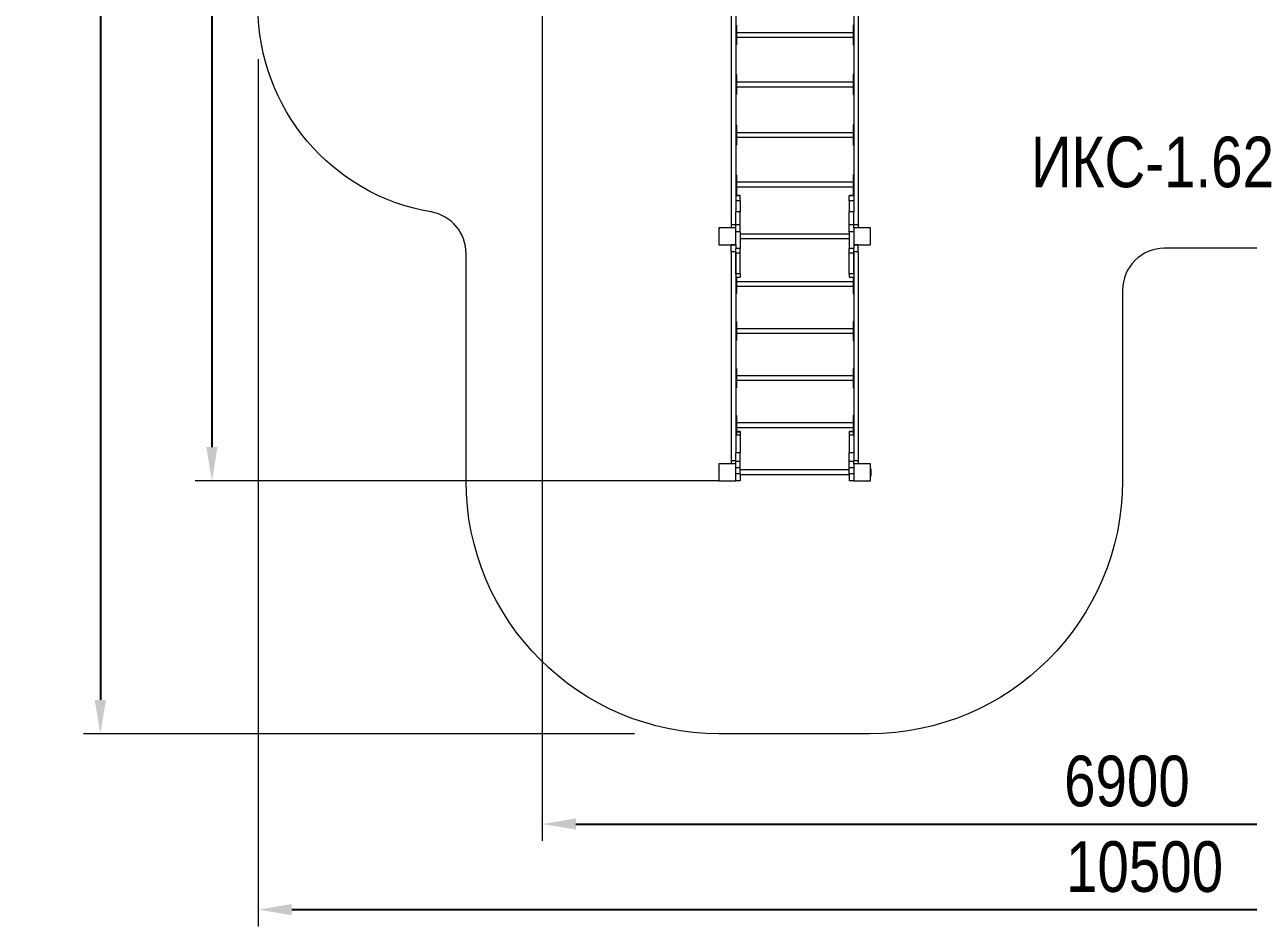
# Model space of a CAD drawing. Header units: millimetres. Extents: x -5517 to 6387, y -5295 to 6147.
# Drawn here: x -5517 to 1744, y -5295 to 53 of the extents above; entities that cross this region are included whole.
import ezdxf

# ---------------------------------------------------------------- set-up
doc = ezdxf.new("R2010")
doc.units = ezdxf.units.MM
for name, color, linetype in [('DIKOM_АРТИКУЛ', 7, 'Continuous'), ('DIKOM_ЗОНА', 80, 'Continuous'), ('DIKOM_ОБЪЕКТ', 7, 'Continuous'), ('DIKOM_РАЗМЕР_ЗОНА', 7, 'Continuous'), ('DIKOM_РАЗМЕР_ОБЪЕКТА', 7, 'Continuous')]:
    doc.layers.add(name, color=color, linetype=linetype)
doc.styles.add('style1', font='arial.ttf', dxfattribs={"width": 0.8})
doc.dimstyles.new('1-50', dxfattribs={"dimtxt": 300, "dimasz": 200, "dimexe": 100, "dimexo": 0, "dimgap": 100, "dimtad": 1, "dimtxsty": 'style1', "dimcen": 200, "dimclrd": 7, "dimclre": 7, "dimclrt": 7, "dimadec": 1, "dimazin": 2, "dimtfac": 1, "dimtmove": 0, "dimatfit": 2, "dimfxl": 0, "dimlwd": 25, "dimlwe": 18, "dimarcsym": 0})

# ---------------------------------------------------------------- blocks, each defined once
blk = doc.blocks.new('*D0')
at = {"layer": 'Defpoints', "color": 0, "transparency": 16777216}
for p in [(3079.1, 4135.3), (-4405.3, -2652.7), (-1397.6, -2652.7)]:
    blk.add_point(p, dxfattribs=at)
at = {"layer": 'DIKOM_РАЗМЕР_ОБЪЕКТА', "color": 7, "lineweight": 18, "transparency": 16777216}
for p, q in [((3079.1, 4135.3), (-4505.3, 4135.3)), ((-1397.6, -2652.7), (-4505.3, -2652.7))]:
    blk.add_line(p, q, dxfattribs=at)
at = {"layer": 'DIKOM_РАЗМЕР_ОБЪЕКТА', "color": 7, "lineweight": 25, "transparency": 16777216}
blk.add_line((-4405.3, 3935.3), (-4405.3, -2452.7), dxfattribs=at)
at = {"layer": 'DIKOM_РАЗМЕР_ОБЪЕКТА', "color": 7, "transparency": 16777216}
for points in [[(-4438.7, 3935.3), (-4372, 3935.3), (-4405.3, 4135.3)], [(-4438.7, -2452.7), (-4372, -2452.7), (-4405.3, -2652.7)]]:
    blk.add_solid(points, dxfattribs=at)
at = {"layer": 'DIKOM_РАЗМЕР_ОБЪЕКТА', "color": 7, "transparency": 16777216, "insert": (-4658.5, 741.3), "char_height": 300, "attachment_point": 5, "rotation": 90, "style": 'style1'}
blk.add_mtext('6800', dxfattribs=at)
blk = doc.blocks.new('*D1')
at = {"layer": 'Defpoints', "color": 0, "transparency": 16777216}
for p in [(2817.7, 6146.7), (-5067.3, -4152.1), (-1897.6, -4152.1)]:
    blk.add_point(p, dxfattribs=at)
at = {"layer": 'DIKOM_РАЗМЕР_ЗОНА', "color": 7, "lineweight": 18, "transparency": 16777216}
for p, q in [((2817.7, 6146.7), (-5167.3, 6146.7)), ((-1897.6, -4152.1), (-5167.3, -4152.1))]:
    blk.add_line(p, q, dxfattribs=at)
at = {"layer": 'DIKOM_РАЗМЕР_ЗОНА', "color": 7, "lineweight": 25, "transparency": 16777216}
blk.add_line((-5067.3, 5946.7), (-5067.3, -3952.1), dxfattribs=at)
at = {"layer": 'DIKOM_РАЗМЕР_ЗОНА', "color": 7, "transparency": 16777216}
for points in [[(-5100.6, 5946.7), (-5033.9, 5946.7), (-5067.3, 6146.7)], [(-5100.6, -3952.1), (-5033.9, -3952.1), (-5067.3, -4152.1)]]:
    blk.add_solid(points, dxfattribs=at)
at = {"layer": 'DIKOM_РАЗМЕР_ЗОНА', "color": 7, "transparency": 16777216, "insert": (-5320.4, 939.4), "char_height": 300, "attachment_point": 5, "rotation": 90, "style": 'style1'}
blk.add_mtext('10200', dxfattribs=at)
blk = doc.blocks.new('*D2')
at = {"layer": 'Defpoints', "color": 0, "transparency": 16777216}
for p in [(4491.5, 3839), (-2445.6, 374.3), (4491.5, -4687.8)]:
    blk.add_point(p, dxfattribs=at)
at = {"layer": 'DIKOM_РАЗМЕР_ОБЪЕКТА', "color": 7, "lineweight": 18, "transparency": 16777216}
for p, q in [((4491.5, 3839), (4491.5, -4787.8)), ((-2445.6, 374.3), (-2445.6, -4787.8))]:
    blk.add_line(p, q, dxfattribs=at)
at = {"layer": 'DIKOM_РАЗМЕР_ОБЪЕКТА', "color": 7, "lineweight": 25, "transparency": 16777216}
blk.add_line((-2245.6, -4687.8), (4291.5, -4687.8), dxfattribs=at)
at = {"layer": 'DIKOM_РАЗМЕР_ОБЪЕКТА', "color": 7, "transparency": 16777216}
for points in [[(-2245.6, -4654.5), (-2245.6, -4721.1), (-2445.6, -4687.8)], [(4291.5, -4654.5), (4291.5, -4721.1), (4491.5, -4687.8)]]:
    blk.add_solid(points, dxfattribs=at)
at = {"layer": 'DIKOM_РАЗМЕР_ОБЪЕКТА', "color": 7, "transparency": 16777216, "insert": (1023, -4434.6), "char_height": 300, "attachment_point": 5, "style": 'style1'}
blk.add_mtext('6900', dxfattribs=at)
blk = doc.blocks.new('*D3')
at = {"layer": 'Defpoints', "color": 0, "transparency": 16777216}
for p in [(6386.9, 4728.2), (-4131.4, -152.7), (6386.9, -5195.4)]:
    blk.add_point(p, dxfattribs=at)
at = {"layer": 'DIKOM_РАЗМЕР_ЗОНА', "color": 7, "lineweight": 18, "transparency": 16777216}
for p, q in [((6386.9, 4728.2), (6386.9, -5295.4)), ((-4131.4, -152.7), (-4131.4, -5295.4))]:
    blk.add_line(p, q, dxfattribs=at)
at = {"layer": 'DIKOM_РАЗМЕР_ЗОНА', "color": 7, "lineweight": 25, "transparency": 16777216}
blk.add_line((-3931.4, -5195.4), (6186.9, -5195.4), dxfattribs=at)
at = {"layer": 'DIKOM_РАЗМЕР_ЗОНА', "color": 7, "transparency": 16777216}
for points in [[(-3931.4, -5162), (-3931.4, -5228.7), (-4131.4, -5195.4)], [(6186.9, -5162), (6186.9, -5228.7), (6386.9, -5195.4)]]:
    blk.add_solid(points, dxfattribs=at)
at = {"layer": 'DIKOM_РАЗМЕР_ЗОНА', "color": 7, "transparency": 16777216, "insert": (1127.7, -4942.2), "char_height": 300, "attachment_point": 5, "style": 'style1'}
blk.add_mtext('10500', dxfattribs=at)

msp = doc.modelspace()

# ---------------------------------------------------------------- linework, layer by layer
at = {"layer": 'DIKOM_ЗОНА', "color": 3, "lineweight": 15}
msp.add_lwpolyline([(6305.106, 4332.174), (4278.276, -367.687, -0.29940439), (2900.899, -1273.689), (1246.762, -1273.689, 0.41421356), (996.762, -1523.689), (996.762, -2652.084, -0.41421356), (-503.238, -4152.084), (-1397.558, -4152.084, -0.41421356), (-2897.558, -2652.084), (-2897.558, -1305.201, 0.36545689), (-3105.438, -1058.775, -0.36545689), (-4131.439, 157.469), (-4131.439, 1231.857, -0.36944166), (-2975.903, 2582.301, 0.36944166), (-2764.558, 2829.294), (-2764.558, 4057.354, -0.41421356), (-1764.558, 5057.354), (-148.301, 5057.354, -0.35997797), (833.957, 4244.889, 0.86721047), (1526.157, 4277.209, -0.0544275), (1592.147, 4596.052), (1894.741, 5531.565, -0.34735037), (2978.515, 6133.707), (5547.648, 5715.161, -0.48813948)], format="xyb", close=True, dxfattribs=at)
at = {"layer": 'DIKOM_ОБЪЕКТ', "color": 7, "linetype": 'Continuous', "lineweight": 15}
for p, q in [((-1324.558, 229.154), (-1324.558, -1134.532)), ((-570.557, 229.154), (-570.557, -1134.532)), ((-1297.558, 181.469), (-1297.558, -1051.881)), ((-597.558, 181.469), (-597.558, -1051.881)), ((-1293.558, 49.564), (-1297.558, 49.564)), ((-1293.558, 34.725), (-1297.558, 34.725)), ((-1293.558, 49.564), (-1293.558, 34.725)), ((-1293.558, 34.725), (-1293.558, -42.566)), ((-601.558, 4.419), (-1293.558, 4.419)), ((-597.558, 49.564), (-601.558, 49.564)), ((-601.558, 49.564), (-601.558, 34.725)), ((-597.558, 34.725), (-601.558, 34.725)), ((-601.558, 34.725), (-601.558, -42.566)), ((-1293.558, -42.566), (-1297.558, -42.566)), ((-1297.558, -67.727), (-1293.558, -67.727)), ((-1293.558, -22.581), (-601.558, -22.581)), ((-1293.558, -42.566), (-1293.558, -67.727)), ((-597.558, -42.566), (-601.558, -42.566)), ((-601.558, -42.566), (-601.558, -67.727)), ((-601.558, -67.727), (-597.558, -67.727)), ((-1293.558, -242.989), (-1297.558, -242.989)), ((-1293.558, -261.412), (-1297.558, -261.412)), ((-1293.558, -242.989), (-1293.558, -261.412)), ((-1293.558, -261.412), (-1293.558, -341.163)), ((-601.558, -289.364), (-1293.558, -289.364)), ((-597.558, -242.989), (-601.558, -242.989)), ((-601.558, -242.989), (-601.558, -261.412)), ((-597.558, -261.412), (-601.558, -261.412)), ((-601.558, -261.412), (-601.558, -341.163)), ((-1293.558, -341.163), (-1297.558, -341.163)), ((-1297.558, -362.74), (-1293.558, -362.74)), ((-1293.558, -316.364), (-601.558, -316.364)), ((-1293.558, -341.163), (-1293.558, -362.74)), ((-597.558, -341.163), (-601.558, -341.163)), ((-601.558, -341.163), (-601.558, -362.74)), ((-601.558, -362.74), (-597.558, -362.74)), ((-1293.558, -542.735), (-1297.558, -542.735)), ((-1293.558, -564.312), (-1297.558, -564.312)), ((-1293.558, -542.735), (-1293.558, -564.312)), ((-1293.558, -564.312), (-1293.558, -644.063)), ((-597.558, -542.735), (-601.558, -542.735)), ((-601.558, -542.735), (-601.558, -564.312)), ((-597.558, -564.312), (-601.558, -564.312)), ((-601.558, -564.312), (-601.558, -644.063)), ((-1293.558, -644.063), (-1297.558, -644.063)), ((-601.558, -589.111), (-1293.558, -589.111)), ((-1293.558, -616.111), (-601.558, -616.111)), ((-1293.558, -644.063), (-1293.558, -662.486)), ((-597.558, -644.063), (-601.558, -644.063)), ((-601.558, -644.063), (-601.558, -662.486)), ((-1297.558, -662.486), (-1293.558, -662.486)), ((-601.558, -662.486), (-597.558, -662.486)), ((-1293.558, -837.749), (-1297.558, -837.749)), ((-1293.558, -862.91), (-1297.558, -862.91)), ((-1293.558, -837.749), (-1293.558, -862.91)), ((-1293.558, -862.91), (-1293.558, -940.2)), ((-597.558, -837.749), (-601.558, -837.749)), ((-601.558, -837.749), (-601.558, -862.91)), ((-597.558, -862.91), (-601.558, -862.91)), ((-601.558, -862.91), (-601.558, -940.2)), ((-1293.558, -940.2), (-1297.558, -940.2)), ((-601.558, -882.894), (-1293.558, -882.894)), ((-1293.558, -909.894), (-601.558, -909.894)), ((-1293.558, -940.2), (-1293.558, -955.039)), ((-597.558, -940.2), (-601.558, -940.2)), ((-601.558, -940.2), (-601.558, -955.039)), ((-1297.558, -955.039), (-1293.558, -955.039)), ((-1270.558, -961.783), (-1297.558, -961.783)), ((-1270.558, -963.89), (-1297.558, -963.89)), ((-1270.558, -993.339), (-1297.558, -993.339)), ((-1270.558, -961.783), (-1270.558, -963.89)), ((-1270.558, -993.339), (-1270.558, -963.89)), ((-1270.558, -993.339), (-1270.558, -1058.234)), ((-597.558, -961.783), (-624.558, -961.783)), ((-624.558, -961.783), (-624.558, -963.89)), ((-597.558, -963.89), (-624.558, -963.89)), ((-624.558, -993.339), (-624.558, -963.89)), ((-597.558, -993.339), (-624.558, -993.339)), ((-624.558, -993.339), (-624.558, -1058.234)), ((-601.558, -955.039), (-597.558, -955.039)), ((-1297.558, -1051.881), (-1297.558, -1058.234)), ((-1270.558, -1058.234), (-1297.558, -1058.234)), ((-1297.558, -1134.874), (-1297.558, -1058.234)), ((-1270.558, -1134.874), (-1270.558, -1058.234)), ((-597.558, -1058.234), (-624.558, -1058.234)), ((-624.558, -1134.874), (-624.558, -1058.234)), ((-597.558, -1051.881), (-597.558, -1058.234)), ((-597.558, -1134.874), (-597.558, -1058.234)), ((-1397.558, -1152.689), (-1397.558, -1252.689)), ((-1297.558, -1152.689), (-1397.558, -1152.689)), ((-1297.558, -1134.532), (-1324.558, -1134.532)), ((-1324.558, -1134.532), (-1324.558, -1152.689)), ((-1270.558, -1134.874), (-1297.558, -1134.874)), ((-1297.558, -1152.689), (-1297.558, -1134.874)), ((-1297.558, -1252.689), (-1297.558, -1152.689)), ((-1270.558, -1176.051), (-1270.558, -1134.874)), ((-597.558, -1134.874), (-624.558, -1134.874)), ((-624.558, -1176.051), (-624.558, -1134.874)), ((-570.557, -1134.532), (-597.558, -1134.532)), ((-597.558, -1152.689), (-597.558, -1134.874)), ((-597.558, -1152.689), (-597.558, -1252.689)), ((-497.558, -1152.689), (-597.558, -1152.689)), ((-570.557, -1134.532), (-570.557, -1152.689)), ((-497.558, -1252.689), (-497.558, -1152.689)), ((-1270.558, -1176.051), (-1297.558, -1176.051)), ((-1270.558, -1176.051), (-1270.558, -1275.972)), ((-624.558, -1189.294), (-1270.558, -1189.294)), ((-1270.558, -1216.294), (-624.558, -1216.294)), ((-597.558, -1176.051), (-624.558, -1176.051)), ((-624.558, -1176.051), (-624.558, -1275.972)), ((-1397.558, -1252.689), (-1297.558, -1252.689)), ((-1297.558, -1254.126), (-1324.558, -1254.126)), ((-1324.558, -1254.284), (-1324.558, -1254.126)), ((-1297.558, -1254.284), (-1324.558, -1254.284)), ((-1324.558, -1295.327), (-1324.558, -1254.284)), ((-1297.558, -1295.327), (-1324.558, -1295.327)), ((-1324.558, -1295.327), (-1324.558, -2534.605)), ((-1297.558, -1252.689), (-1297.558, -1275.972)), ((-1270.558, -1275.972), (-1297.558, -1275.972)), ((-1297.558, -1303.29), (-1297.558, -1275.972)), ((-1270.558, -1303.29), (-1297.558, -1303.29)), ((-1297.558, -1426.266), (-1297.558, -1303.29)), ((-1297.558, -1303.29), (-1297.558, -2485.496)), ((-1270.558, -1303.29), (-1270.558, -1275.972)), ((-1270.558, -1426.266), (-1270.558, -1303.29)), ((-597.558, -1275.972), (-624.558, -1275.972)), ((-624.558, -1303.29), (-624.558, -1275.972)), ((-597.558, -1303.29), (-624.558, -1303.29)), ((-624.558, -1426.266), (-624.558, -1303.29)), ((-597.558, -1252.689), (-597.558, -1275.972)), ((-597.558, -1252.689), (-497.558, -1252.689)), ((-570.557, -1254.126), (-597.558, -1254.126)), ((-570.557, -1254.284), (-597.558, -1254.284)), ((-597.558, -1303.29), (-597.558, -1275.972)), ((-570.557, -1295.327), (-597.558, -1295.327)), ((-597.558, -1426.266), (-597.558, -1303.29)), ((-597.558, -1303.29), (-597.558, -2534.605)), ((-570.557, -1254.284), (-570.557, -1254.126)), ((-570.557, -1295.327), (-570.557, -1254.284)), ((-570.557, -1295.327), (-570.557, -2534.605)), ((-1270.558, -1426.266), (-1297.558, -1426.266)), ((-1297.558, -1445.223), (-1270.558, -1445.223)), ((-1293.558, -1445.223), (-1293.558, -1455.681)), ((-1270.558, -1426.266), (-1270.558, -1445.223)), ((-597.558, -1426.266), (-624.558, -1426.266)), ((-624.558, -1426.266), (-624.558, -1445.223)), ((-624.558, -1445.223), (-597.558, -1445.223)), ((-601.558, -1445.223), (-601.558, -1455.681)), ((-1293.558, -1455.681), (-1297.558, -1455.681)), ((-1293.558, -1455.681), (-1293.558, -1530.063)), ((-601.558, -1472.01), (-1293.558, -1472.01)), ((-1293.558, -1499.01), (-601.558, -1499.01)), ((-597.558, -1455.681), (-601.558, -1455.681)), ((-601.558, -1455.681), (-601.558, -1530.063)), ((-1293.558, -1530.063), (-1297.558, -1530.063)), ((-1297.558, -1542.701), (-1293.558, -1542.701)), ((-1293.558, -1530.063), (-1293.558, -1542.701)), ((-597.558, -1530.063), (-601.558, -1530.063)), ((-601.558, -1530.063), (-601.558, -1542.701)), ((-601.558, -1542.701), (-597.558, -1542.701)), ((-1293.558, -1707.253), (-1297.558, -1707.253)), ((-1293.558, -1734.615), (-1297.558, -1734.615)), ((-1293.558, -1707.253), (-1293.558, -1734.615)), ((-1293.558, -1734.615), (-1293.558, -1808.998)), ((-597.558, -1707.253), (-601.558, -1707.253)), ((-601.558, -1707.253), (-601.558, -1734.615)), ((-597.558, -1734.615), (-601.558, -1734.615)), ((-601.558, -1734.615), (-601.558, -1808.998)), ((-1293.558, -1808.998), (-1297.558, -1808.998)), ((-601.558, -1750.944), (-1293.558, -1750.944)), ((-1293.558, -1777.944), (-601.558, -1777.944)), ((-1293.558, -1808.998), (-1293.558, -1821.635)), ((-597.558, -1808.998), (-601.558, -1808.998)), ((-601.558, -1808.998), (-601.558, -1821.635)), ((-1297.558, -1821.635), (-1293.558, -1821.635)), ((-601.558, -1821.635), (-597.558, -1821.635)), ((-1293.558, -1986.187), (-1297.558, -1986.187)), ((-1293.558, -2013.549), (-1297.558, -2013.549)), ((-1293.558, -1986.187), (-1293.558, -2013.549)), ((-1293.558, -2013.549), (-1293.558, -2087.932)), ((-601.558, -2029.879), (-1293.558, -2029.879)), ((-597.558, -1986.187), (-601.558, -1986.187)), ((-601.558, -1986.187), (-601.558, -2013.549)), ((-597.558, -2013.549), (-601.558, -2013.549)), ((-601.558, -2013.549), (-601.558, -2087.932)), ((-1293.558, -2087.932), (-1297.558, -2087.932)), ((-1297.558, -2100.57), (-1293.558, -2100.57)), ((-1293.558, -2056.878), (-601.558, -2056.878)), ((-1293.558, -2087.932), (-1293.558, -2100.57)), ((-597.558, -2087.932), (-601.558, -2087.932)), ((-601.558, -2087.932), (-601.558, -2100.57)), ((-601.558, -2100.57), (-597.558, -2100.57)), ((-1293.558, -2265.122), (-1297.558, -2265.122)), ((-1293.558, -2292.484), (-1297.558, -2292.484)), ((-1293.558, -2265.122), (-1293.558, -2292.484)), ((-1293.558, -2292.484), (-1293.558, -2366.866)), ((-601.558, -2308.813), (-1293.558, -2308.813)), ((-597.558, -2265.122), (-601.558, -2265.122)), ((-601.558, -2265.122), (-601.558, -2292.484)), ((-597.558, -2292.484), (-601.558, -2292.484)), ((-601.558, -2292.484), (-601.558, -2366.866)), ((-1293.558, -2366.866), (-1297.558, -2366.866)), ((-1297.558, -2379.504), (-1293.558, -2379.504)), ((-1270.558, -2382.99), (-1297.558, -2382.99)), ((-1293.558, -2335.813), (-601.558, -2335.813)), ((-1270.558, -2361.064), (-1293.558, -2361.064)), ((-1270.558, -2363.373), (-1293.558, -2363.373)), ((-1293.558, -2366.866), (-1293.558, -2379.504)), ((-1270.558, -2361.064), (-1270.558, -2363.373)), ((-1270.558, -2363.373), (-1270.558, -2382.99)), ((-1270.558, -2382.99), (-1270.558, -2486.17)), ((-601.558, -2360.953), (-624.558, -2360.953)), ((-624.558, -2360.953), (-624.558, -2363.279)), ((-624.558, -2363.279), (-624.558, -2382.965)), ((-601.558, -2363.279), (-624.558, -2363.279)), ((-597.558, -2382.965), (-624.558, -2382.965)), ((-624.558, -2382.965), (-624.558, -2486.21)), ((-597.558, -2366.866), (-601.558, -2366.866)), ((-601.558, -2366.866), (-601.558, -2379.504)), ((-601.558, -2379.504), (-597.558, -2379.504)), ((-1297.558, -2534.605), (-1324.558, -2534.605)), ((-1324.558, -2534.605), (-1324.558, -2552.689)), ((-1297.558, -2485.496), (-1297.558, -2486.17)), ((-1270.558, -2486.17), (-1297.558, -2486.17)), ((-1297.558, -2538.513), (-1297.558, -2486.17)), ((-1270.558, -2538.513), (-1297.558, -2538.513)), ((-1297.558, -2552.689), (-1297.558, -2538.513)), ((-1270.558, -2538.513), (-1270.558, -2486.17)), ((-1270.558, -2575.188), (-1270.558, -2538.513)), ((-597.558, -2486.21), (-624.558, -2486.21)), ((-624.558, -2538.522), (-624.558, -2486.21)), ((-597.558, -2538.522), (-624.558, -2538.522)), ((-624.558, -2575.186), (-624.558, -2538.522)), ((-570.557, -2534.605), (-597.558, -2534.605)), ((-597.558, -2538.522), (-597.558, -2534.655)), ((-597.558, -2552.689), (-597.558, -2538.522)), ((-570.557, -2534.605), (-570.557, -2552.689)), ((-1397.558, -2552.689), (-1397.558, -2652.689)), ((-1297.558, -2552.689), (-1397.558, -2552.689)), ((-1297.558, -2652.689), (-1297.558, -2552.689)), ((-1270.558, -2575.188), (-1297.558, -2575.188)), ((-1270.558, -2612.084), (-1297.558, -2612.084)), ((-1270.558, -2612.084), (-1270.558, -2575.188)), ((-624.558, -2588.468), (-1270.558, -2588.468)), ((-1270.558, -2612.084), (-1270.558, -2652.084)), ((-597.558, -2575.186), (-624.558, -2575.186)), ((-624.558, -2612.082), (-624.558, -2575.186)), ((-597.558, -2612.082), (-624.558, -2612.082)), ((-624.558, -2612.082), (-624.558, -2652.023)), ((-597.558, -2552.689), (-597.558, -2652.689)), ((-497.558, -2552.689), (-597.558, -2552.689)), ((-497.558, -2652.689), (-497.558, -2552.689)), ((-493.558, -2582.689), (-497.558, -2582.689)), ((-497.558, -2587.689), (-493.558, -2587.689)), ((-493.558, -2587.689), (-493.558, -2582.689)), ((-493.558, -2617.689), (-493.558, -2587.689)), ((-1397.558, -2652.689), (-1297.558, -2652.689)), ((-1270.558, -2652.084), (-1297.558, -2652.084)), ((-1270.558, -2615.468), (-624.558, -2615.468)), ((-1270.558, -2616.189), (-624.558, -2616.189)), ((-597.558, -2652.023), (-624.558, -2652.023)), ((-597.558, -2652.689), (-497.558, -2652.689)), ((-493.558, -2617.689), (-497.558, -2617.689)), ((-497.558, -2622.689), (-493.558, -2622.689)), ((-493.558, -2622.689), (-493.558, -2617.689))]:
    msp.add_line(p, q, dxfattribs=at)

# ---------------------------------------------------------------- texts
at = {"layer": 'DIKOM_АРТИКУЛ', "insert": (453.298, -612.153), "char_height": 300, "attachment_point": 1, "style": 'style1'}
msp.add_mtext_dynamic_manual_height_columns('ИКС-1.62', width=1667.53662, gutter_width=20, heights=[0], dxfattribs=at)

# ---------------------------------------------------------------- dimensions: what is measured, and where the dimension line sits
at = {"layer": 'DIKOM_РАЗМЕР_ЗОНА'}
dim = msp.add_linear_dim(base=(-5067.273, -4152.084), p1=(2817.721, 6146.719), p2=(-1897.558, -4152.084), angle=90, text='10200', dimstyle='1-50', dxfattribs=at)
dim.commit()
dim.dimension.update_dxf_attribs({"geometry": '*D1', "text_midpoint": (-5067.273, 939.42), "dimtype": 160})
dim = msp.add_linear_dim(base=(6386.855, -5195.352), p1=(-4131.439, -152.689), p2=(6386.855, 4728.173), text='10500', dimstyle='1-50', dxfattribs=at)
dim.commit()
dim.dimension.update_dxf_attribs({"geometry": '*D3', "text_midpoint": (1127.708, -5195.352), "dimtype": 160})
at = {"layer": 'DIKOM_РАЗМЕР_ОБЪЕКТА'}
dim = msp.add_linear_dim(base=(-4405.349, -2652.689), p1=(3079.071, 4135.263), p2=(-1397.558, -2652.689), angle=90, text='6800', dimstyle='1-50', dxfattribs=at)
dim.commit()
dim.dimension.update_dxf_attribs({"geometry": '*D0', "text_midpoint": (-4405.349, 741.287), "dimtype": 160})
dim = msp.add_linear_dim(base=(4491.49, -4687.804), p1=(-2445.558, 374.311), p2=(4491.49, 3838.967), text='6900', dimstyle='1-50', dxfattribs=at)
dim.commit()
dim.dimension.update_dxf_attribs({"geometry": '*D2', "text_midpoint": (1022.966, -4687.804), "dimtype": 160})

doc.saveas('drawing.dxf')
